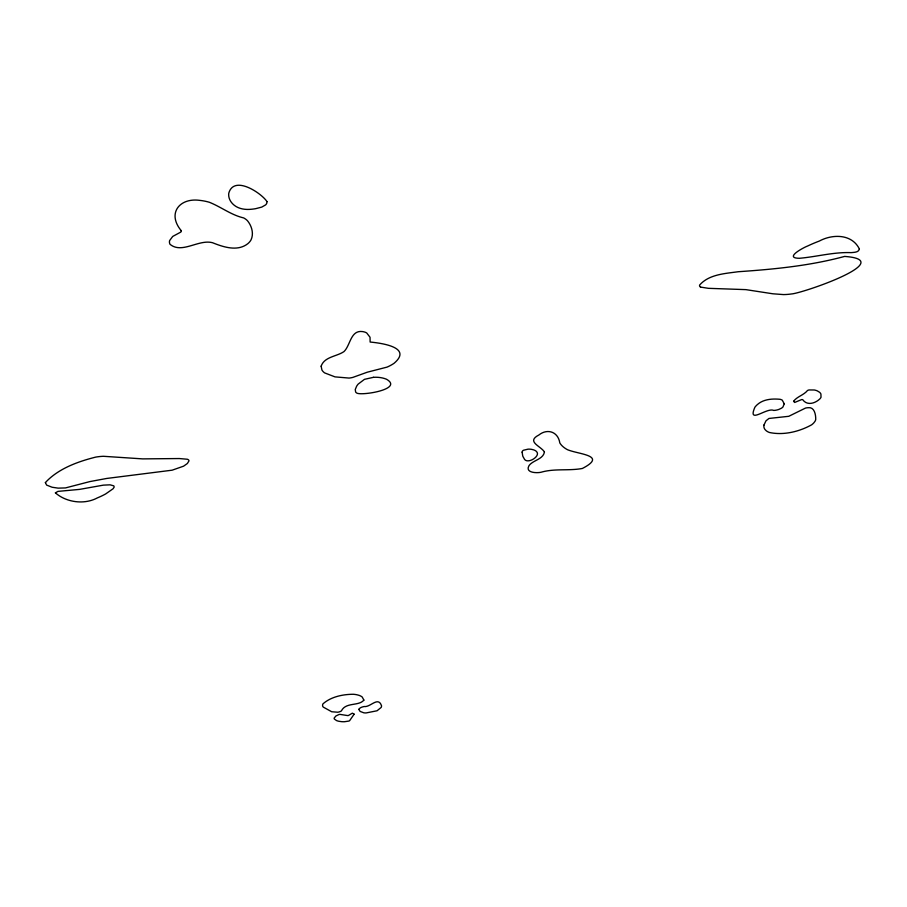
<?xml version="1.0" encoding="UTF-8"?>
<svg xmlns="http://www.w3.org/2000/svg" width="907" height="907" viewBox="0 0 907 907"><rect width="100%" height="100%" fill="white"/><g stroke="black" fill="none" stroke-linecap="round" stroke-linejoin="round"><path stroke-width="1.36" d="M373.446 377.323L364.467 379.341L358.152 384.115A31.326 18.537 -6.7 0 0 356.621 386.235L355.249 389.534L355.646 392.005A6.304 3.741 -6.2 0 0 356.961 393.162C362.517 395.792 403.74 389.092 386.507 379.251A21.122 12.517 -6.4 0 0 373.446 377.312M700.589 287.088L708.378 288.324L745.849 289.628L772.866 293.789L783.467 294.582A38.752 22.788 -17 0 0 791.539 293.947C802.468 293.256 898.599 260.32 844.621 256.42C809.883 265.819 774.113 269.277 738.241 271.726C725.101 273.585 709.161 274.288 699.739 284.923A3.639 2.188 -15 0 0 700.589 287.088M354.127 714.183L349.649 720.646A3.084 1.361 -5.5 0 1 348.798 721.076L344.581 721.711A13.049 5.782 -5.5 0 1 341.61 721.666L338.844 721.269A12.539 5.555 -5.5 0 1 336.554 720.577L334.377 719.047A6.53 2.891 -5.4 0 1 334.207 718.038L335.896 715.997L338.844 714.58A3.197 1.417 -5.4 0 1 340 714.387L347.54 715.566A1.893 0.839 -5.5 0 0 348.503 715.464L352.381 713.151L354.127 714.183M181.275 230.707L180.89 232.033L172.704 236.444L169.632 240.57A11.031 7.313 -0.9 0 0 170.006 244.278C181.899 254.266 198.622 238.96 212.578 242.736C223.428 247.078 237.577 251.829 247.872 243.643A19.206 12.823 -2.6 0 0 251.035 239.856C254.051 233.609 251.692 225.832 247.475 220.73A17.97 12.063 -2.5 0 0 243.632 217.907C231.104 215.016 221.07 206.898 209.358 202.272A39.273 26.348 -1.2 0 0 199.721 200.368C179.473 197.545 166.831 213.508 181.275 230.707M544.438 451.924C543.44 458.557 535.164 459.928 530.788 463.749A15.249 8.288 -9.7 0 0 528.94 465.779C524.972 472.887 536.672 473.227 541.037 472.252C554.63 468.295 568.757 471.016 582.385 468.466C607.871 455.246 578.745 454.475 567.453 449.679A41.042 22.72 -11.1 0 1 563.02 446.675A38.071 21.076 -11 0 1 559.812 442.911C558.088 431.664 547.329 428.206 538.849 435.02C525.969 441.686 540.64 445.972 544.438 451.924M267.009 201.637L266.805 203.089A7.29 4.977 -3.4 0 1 265.581 204.914L261.772 207.091L255.74 208.655A36.824 25.464 -2.9 0 1 251.534 209.234C244.901 209.982 237.521 208.848 232.68 203.848A24.602 16.893 -3.1 0 1 228.768 193.225C234.017 174.666 261.556 193.168 267.009 201.637M55.406 492.864C66.166 502.353 84.147 505.006 97.366 497.898A80.292 44.738 0.7 0 0 105.643 493.952L113.092 488.748L114.18 487.082L113.863 485.88L110.098 484.826L103.353 485.143L79.589 489.383L57.946 491.39L55.406 492.864M358.866 709.455L360.113 711.417L363.752 712.789A6.814 3.027 -5.8 0 0 366.133 712.936L377.051 710.771L381.155 707.46A17.346 7.744 -5.7 0 0 381.552 705.827C378.219 695.873 370.419 707.494 364.24 706.53A6.882 3.061 -5.8 0 0 362.369 706.984A7.494 3.333 -5.8 0 0 360.635 707.698L359.399 708.548A5.091 2.268 -5.7 0 0 358.866 709.455M45.384 482.581L46.631 485.098L52.107 487.24L58.116 488.136L65.451 487.932L89.884 481.583L106.731 478.454L172.126 470.189L183.588 466.175L187.364 463.5L188.973 460.903A3.277 1.848 -2.2 0 0 187.273 459.237L179.325 458.545L142.671 458.885L103.387 456.289A34.353 19.047 -0.5 0 0 95.768 457.094C77.685 461.618 58.139 468.726 45.384 482.581M522.115 452.128L522.749 456.051A44.341 24.444 -10.3 0 0 523.906 458.16C526.275 465.461 541.604 456.13 536.4 451.448A8.605 4.739 -9.5 0 0 535.323 450.632A13.117 7.222 -9.5 0 0 533.565 449.849L531.445 449.328A9.932 5.476 -9.5 0 0 530.47 449.203A10.555 5.816 -9.5 0 0 528.01 449.169L523.452 450.257A3.481 1.927 -9.5 0 0 522.489 451.085L522.115 452.128M321.146 366.201L321.917 369.965A17.29 10.476 -5.6 0 0 324.615 372.89L335.012 376.881L349.048 378.072A15.963 9.637 -5.9 0 0 352.834 377.403L367.29 372.199L387.074 367.108A35.294 21.575 -6.5 0 0 394.035 363.322C413.229 347.098 380.521 343.039 370.135 342.041L370.033 337.257L366.7 332.948A10.09 6.236 -6.2 0 0 362.335 331.554C350.567 330.057 350.453 345.363 344.014 351.565C336.814 356.564 324.343 356.644 321.146 366.201M784.238 403.796L782.956 406.971A6.61 3.549 -14.6 0 1 781.233 408.32L778.852 409.42A9.739 5.238 -14.6 0 1 776.165 410.145A8.945 4.807 -14.6 0 1 773.671 410.418C766.778 407.186 747.13 425.032 754.907 407.209A22.403 12.018 -14.5 0 1 757.356 404.601C763.411 399.148 772.265 398.558 779.997 399.295A8.866 4.773 -14.6 0 1 782.265 400.168L784.238 403.796M363.877 700.125C358.684 706.44 345.828 701.871 341.395 710.907A5.691 2.54 -5.3 0 1 340.261 711.507L339.706 711.723A7.301 3.265 -5.3 0 1 337.823 712.233L331.713 711.757L323.346 707.143A9.603 4.308 -5.3 0 1 322.665 706.065L322.575 705.238A13.616 6.111 -5.3 0 1 322.983 703.855C330.908 696.78 342.823 694.297 353.322 694.274A15.532 6.984 -5.5 0 1 357.222 694.841L358.923 695.306A14.455 6.508 -5.5 0 1 362.256 697.075L363.877 700.125M763.977 425.032L763.864 426.018A18.31 9.694 -14.4 0 0 765.043 429.567L766.166 430.689A19.682 10.419 -14.4 0 0 769.374 432.469C783.489 435.541 799.214 431.721 811.674 424.793A17.324 9.138 -14.7 0 0 813.942 422.707L814.951 421.381A12.21 6.428 -14.8 0 0 815.722 419.522C815.847 414.839 814.509 406.699 808.103 407.708A9.387 4.977 -14.9 0 0 805.495 408.071L788.784 416.302L768.966 418.456L765.984 420.814L763.977 425.032M793.591 401.291L794.668 402.459L801.584 399.602A2.472 1.326 -15 0 1 802.729 399.681C807.037 405.905 815.098 403.434 819.769 398.978A8.594 4.592 -15.2 0 0 821.016 397.232L820.926 394.069A16.473 8.809 -15.1 0 0 819.565 392.266L817.264 390.86A17.131 9.161 -15.1 0 0 814.271 389.987L809.01 389.953A4.093 2.199 -15.3 0 0 807.513 390.486C803.761 395.169 796.992 396.552 793.591 401.291M859.405 249.04C858.702 252.577 853.816 252.316 851.095 252.634C833.601 251.942 816.64 256.806 799.362 258.291C783.569 258.155 803.511 247.543 807.627 246.012A87.775 50.191 -17.5 0 1 819.327 241.058C832.603 233.87 851.99 233.847 859.405 249.04"/></g></svg>
